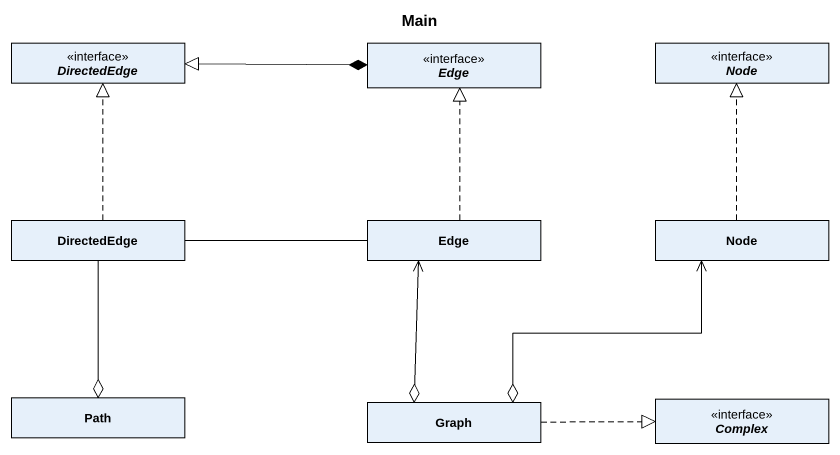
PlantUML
@startuml
title Main
hide circle
hide empty members
interface DirectedEdge
interface Edge
interface "Node" as Node_
class "DirectedEdge" as DirectedEdge_2
class "Edge" as Edge_2
class "Node" as Node__2
class Path
class Graph
interface Complex
DirectedEdge -right-* Edge
Edge -left-|> DirectedEdge
DirectedEdge_2 .up.|> DirectedEdge
DirectedEdge_2 -right- Edge_2
DirectedEdge_2 --o Path
Edge_2 .up.|> Edge
Edge_2 <--o Graph
Node__2 .up.|> Node_
Node__2 <--o Graph
Graph .right.|> Complex
@enduml
